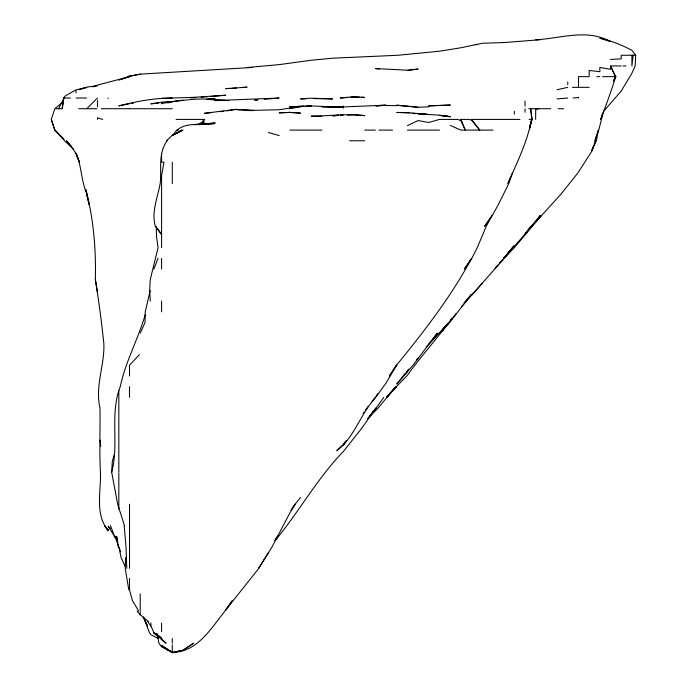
<?xml version="1.0" encoding="UTF-8"?>
<svg xmlns="http://www.w3.org/2000/svg" width="687" height="687" viewBox="0 0 687 687"><rect width="100%" height="100%" fill="white"/><g stroke="black" fill="none" stroke-linecap="round" stroke-linejoin="round"><path stroke-width="1.03" d="M535.637 119.409L535.714 108.718L535.714 109.181L538.788 108.718M97.451 292.387L95.407 279.746C98.816 301.043 101.65 322.443 103.874 343.886C104.639 365.475 94.849 386.274 99.976 408.018C100.362 429.401 99.254 450.784 100.465 472.158C101.126 491.179 94.634 514.477 108.134 530.261L104.476 525.607L108.134 530.862L108.134 529.179M125.609 557.672L125.24 568.364L128.778 589.738M535.714 39.794C560.721 38.498 586.835 28.39 610.537 41.563L599.845 38.18C611.035 40.773 621.812 44.904 631.911 50.374L635.69 55.269L635.157 65.961L631.911 73.2L621.228 90.993L603.323 111.698M124.45 525.607L117.666 504.224L111.68 472.158L112.307 461.466L114.265 454.665M56.042 108.718L62.148 108.718L63.556 98.026L65.385 95.862L76.077 89.877L86.76 87.343L81.899 88.889M177.34 132.943L181.557 130.101L172.274 135.494L182.965 130.101L172.274 135.287L166.529 140.783L167.113 140.783C157.83 153.605 161.788 169.079 160.2 183.541C157.589 197.667 151.32 211.776 155.296 226.298L161.582 234.585L157.838 228.788M111.68 472.158C119.28 444.034 109.516 414.046 120.251 386.644C125.523 361.594 138.104 339.223 145.232 314.732M603.169 112.608L598.763 130.101L594.933 140.783L598.248 130.101L596.402 140.783L591.438 151.475L593.68 145.644M62.148 108.718L63.487 101.916M150.213 290.438L145.232 311.812L145.034 322.504L140.208 333.195M529.995 125.24L531.927 119.409L530.613 108.718L532.099 119.409L529.411 129.13L531.618 119.409C527.341 141.848 516.993 162.716 507.916 183.541L511.214 175.769M602.482 113.578L600.739 119.409C605.943 105.231 611.396 91.139 615.629 76.652L610.537 65.961L621.228 65.961M51.31 119.409L54.694 129.852L51.31 119.409L54.814 108.718L62.131 102.732M512.45 172.858L508.784 183.541L498.187 204.924L492.184 215.615L484.627 226.298L491.995 215.615L486.284 226.298L477.216 247.681L471.832 258.372L464.378 269.064L471.574 258.372C451.05 296.741 424.137 331.323 396.751 364.969L389.417 375.952L396.751 364.969M153.862 269.064L157.993 258.372M594.435 143.703L595.56 140.783L591.627 151.475L577.93 172.858L560.91 194.232L535.714 221.987L540.609 216.414M202.768 122.32L203.584 120.38M613.654 80.542L615.432 76.652L610.537 65.961L610.537 69.318L599.845 67.395L599.845 71.663L589.163 70.469L589.163 75.776M613.654 81.109L615.878 76.652L602.508 76.652M58.464 108.718L64.252 98.026M396.493 365.261L386.06 383.02L375.377 397.885C360.254 413.986 354.75 437.121 336.767 450.775L342.581 445.064M614.272 79.34L615.878 76.652M300.545 497.482L295.109 504.224L289.862 512.906L272.026 546.981L258.793 568.364L225.722 610.013L232.524 600.429L224.941 611.121C211.098 628.356 197.221 652.315 172.274 652.41L162.475 646.768L172.274 652.384L161.582 645.368L172.274 652.65L182.965 650.366L193.657 643.187L182.965 650.203L173.244 652.186M268.48 552.563L258.467 568.364M363.088 413.686L364.153 412.011M345.475 441.758L343.302 445.107L346.214 440.925M291.022 510.295L295.109 504.224L292.19 508.165M172.823 135.571C180.879 120.277 200.939 125.807 215.031 123.523L193.657 124.622M375.987 396.227L377.824 393.608M383.784 397.335L360.847 429.401L343.302 451.548C318.631 476.967 301.164 508.045 279.171 535.62L275.401 540.111M456.168 313.47L449.599 322.504L442.299 330.902M365.252 410.388L366.403 408.808M375.377 408.877L375.995 408.018L367.743 418.709L375.377 409.169L370.654 414.733M275.118 540.403L278.132 536.289L274.843 540.403M512.21 247.681L513.799 245.551M366.978 408.018L368.241 406.378M372.028 401.44L375.188 397.335M428.946 343.886L438.761 333.195L429.238 343.886L437.241 333.195L412.964 365.261L396.751 384.102L405.124 373.702M406.283 372.199L408.756 369.142M510.922 249.321L503.854 258.372L512.554 247.681L503.64 258.372L514.331 247.646L540.686 216.345M442.273 330.73L448.826 322.504L439.508 333.118C451.376 321.087 461.123 307.372 471.574 294.242L464.163 302.675M461.587 306.651L503.64 258.922L499.415 263.353M471.574 295.307L482.265 283.353M446.155 324.968L439.508 333.195L448.834 322.504C435.438 340.409 420.461 357.06 407.443 375.265L387.477 395.91M200.99 123.523L204.34 119.409M343.886 443.647L346.214 440.796M426.112 347.27L428.138 344.831M497.929 265.165L495.078 268.282L497.929 265.216M403.363 375.952L407.443 371.555M139.444 354.578L129.517 365.261L129.517 375.952M386.815 396.571L388.318 395.042M389.821 393.514L396.597 386.644L386.867 397.335L395.841 386.644L378.168 408.018L369.52 416.614M499.415 263.387L513.653 247.681L503.64 258.372L525.023 234.207L530.879 226.298L525.023 234.035L531.858 226.298L540.016 215.615L535.714 221.54L531.145 226.298L541.141 215.615L537.749 219.007M86.76 108.718L97.451 98.026M198.105 124.527L204.34 120.929M407.443 125.575L418.125 120.56L428.817 122.484L439.508 119.409L457.628 119.409L460.883 120.697L465.271 130.101L460.883 119.409L468.654 119.409L471.574 119.976L479.732 130.101L471.574 119.409L519.93 119.409M199.488 124.785L204.34 122.861L199.488 124.587M92.659 86.966L97.451 85.102L129.517 76.652L121.745 79.211M118.825 80.173L129.517 76.111L140.208 74.144L252.447 67.455M129.517 76.111L128.134 76.652L140.208 74.144M79.048 89.722L86.76 87.146L97.451 85.583L95.536 86.167M539.982 39.752L503.64 42.577L482.265 43.281L460.883 47.755L439.508 51.224L397.825 55.269L332.611 58.206L311.237 60.233L279.171 64.621L247.097 67.541M289.433 108.718L303.757 106.296L289.862 106.768L300.545 106.416L279.171 109.748L247.097 110.513L253.512 110.598M202.399 124.596L215.031 122.509M557.088 89.748L567.78 87.343M129.517 103.754L118.825 105.875C136.249 101.436 154.025 98.069 172.068 98.026L193.657 97.339L225.722 95.227L210.754 96.489M226.693 110.916L236.414 109.293L204.34 113.346L211.141 112.608M182.965 100.13L161.582 102.895C179.333 101.238 197.195 97.339 215.031 99.778L209.69 99.606M131.457 103.462L133.407 103.17M631.911 55.441L633.165 55.269L631.911 65.961L631.911 55.269M407.443 70.443L418.125 69.044L407.443 70.203L375.377 68.554L379.258 69.009M158.671 103.007L150.9 103.857L161.582 102.269L169.071 102.509L161.582 102.406L172.274 101.813M254.877 99.976L257.788 99.667L254.585 99.95M241.412 87.55L247.097 87.155L225.722 88.649L229.999 88.417M219.892 111.689L223.782 111.277M376.347 106.176L381.199 105.669M383.148 105.472L396.751 105.661M333.59 115.768L338.442 115.27M573.13 98.026L578.471 97.494L578.471 98.026M208.23 99.263L215.031 98.602L206.478 99.263M338.442 115.236L332.611 115.785L337.961 115.519M557.088 98.928L567.78 98.026M264.203 99.297L279.171 98.052L215.031 100.577L225.722 100.422L215.031 99.924L228.926 100.645M207.551 96.73L201.136 97.219M195.795 97.614L190.497 97.906M255.65 99.984L257.788 99.821M195.795 124.708L204.34 124.141M347.579 97.425L340.314 98.026L353.994 96.661L364.685 97.417L361.474 97.305M350.782 97.228L359.335 97.228M610.537 59.443L621.228 58.867L621.228 55.269L635.69 55.269M232.137 88.305L236.414 88.073M375.377 105.661L386.06 105.163L343.302 106.94L321.92 106.777L343.302 107.275L311.237 105.91L289.862 106.82L303.757 106.202M407.443 106.27L396.751 105.205L418.125 107.275L428.817 106.829M347.579 115.073L353.994 114.806L364.685 115.639C346.909 113.381 329.056 116.077 311.237 116.155L321.92 116.326M308.034 106.124L311.237 105.996L305.895 106.141M161.582 98.413L172.274 98.026M305.895 98.773L300.545 98.919L311.237 98.164L332.611 98.902L313.375 98.585M475.267 44.586L477.267 44.586M623.006 65.961L626.115 65.961M589.163 76.652L578.471 76.652L578.471 87.343L572.469 87.343M596.909 76.652L599.845 76.652M579.399 87.343L589.163 87.343M63.556 98.026L70.426 98.026M76.077 98.026L86.545 98.026M78.713 108.718L96.85 108.718M101.247 108.718L129.388 108.718M129.517 108.718L172.274 108.718M528.767 108.718L550.725 108.718M558.17 108.718L563.606 108.718M176.095 119.409L182.244 119.409M182.965 119.409L203.996 119.409M529.145 119.409L532.099 119.409M176.645 130.101L178.276 130.101M289.862 130.101L321.92 130.101M364.685 130.101L375.377 130.101M378.984 130.101L392.517 130.101M407.443 130.101L439.508 130.101M492.957 130.101L460.883 130.101L450.2 125.438M349.571 140.783L364.685 140.783M116.592 538.883L114.918 536.289L114.111 536.289L116.472 539.312M426.679 114.351L418.125 113.819L439.508 115.167L450.2 116.67L443.785 116.051M253.512 110.289L236.414 109.602L249.046 110.246M427.846 114.394L407.443 112.565L396.751 112.453L409.383 112.994M407.443 106.193L418.125 107.275M412.294 113.364L415.214 113.733M268.48 132.497L279.171 135.562M102.715 119.409L97.451 117.863L97.451 119.409M172.274 652.384L161.582 646.853L158.895 643.187L157.306 634.436L158.508 638.326M158.027 638.438L150.9 634.651L149.38 632.495L145.361 621.804L147.207 625.368M161.582 639.013L166.125 643.187L161.582 639.683L161.582 638.18L153.845 632.495L150.9 625.909L150.9 622.937M137.091 611.121L140.208 614.728L148.65 621.804M158.594 636.952L153.356 632.495L158.594 637.064M156.464 633.758L161.582 638.18M73.784 149.38L64.492 140.783L54.934 130.101L63.891 139.263L54.934 130.101M110.427 528.346L108.134 526.182L114.514 536.289L110.478 525.607M156.318 633.929L161.582 639.683M71.311 146.133L66.553 140.783L74.754 151.475L79.486 162.166L76.077 153.132C81.684 166.117 81.092 180.75 86.76 193.708L86.055 189.638M147.825 621.804L150.9 626.063M138.705 611.121L132.368 600.429L129.517 589.738L129.517 578.377M145.163 621.804L143.437 616.952L147.55 626.261M156.688 633.388L158.474 636.952M125.18 566.414L121.152 557.672L118.825 546.981L120.706 551.841M114.918 536.289L118.473 546.01M117.82 542.12L116.601 536.289L118.284 546.981M86.073 190.351C93.63 219.548 96.111 249.699 95.338 279.746M100.122 440.092L100.637 446.498M124.192 525.607L126.004 546.981L126.786 568.364M150.298 301.129L149.697 290.438L150.23 279.746L158.053 247.681L156.576 236.989L156.241 226.298M567.78 81.856L567.78 84.621M525.023 101.006L525.023 106.073M525.023 108.718L525.023 112.29M514.331 111.268L514.331 114.171M471.574 119.409L471.574 119.976M460.883 119.409L460.883 120.697M172.274 162.166L172.274 183.541M172.274 638.549L172.274 643.187M172.274 644.895L172.274 652.65M161.582 103.05L161.582 103.9M161.582 153.476L161.582 162.166L163.978 162.166L161.582 175.503L161.582 247.681M161.582 258.372L161.582 269.064M161.582 301.129L161.582 311.812M161.582 623.118L161.582 631.757M140.208 593.8L140.208 611.121M140.208 612.143L140.208 614.728M129.517 386.644L129.517 397.335M129.517 504.224L129.517 568.364M118.825 390.68L118.825 472.158M118.825 473.06L118.825 508.93M108.134 98.026L108.134 98.645M97.451 100.405L97.451 106.768M76.077 90.787L76.077 92.848M343.302 106.184L343.268 107.876L343.302 106.184M277.625 536.289L275.942 538.763L277.625 536.289M451.376 319L450.2 320.597L451.385 319M408.748 369.494L407.443 371.186L408.756 369.494M418.125 358.107L416.777 359.696L418.125 358.107M343.302 114.772L340.391 115.073L343.302 114.772M450.2 105.042L428.817 105.884L450.2 105.042M289.862 112.393L279.171 112.857L289.862 112.402L300.545 113.14L289.862 112.393M169.071 102.629L161.582 102.681L169.071 102.638M450.2 116.635L439.508 115.382L450.2 116.67M89.258 204.924L86.691 194.232L89.258 204.924"/></g></svg>
